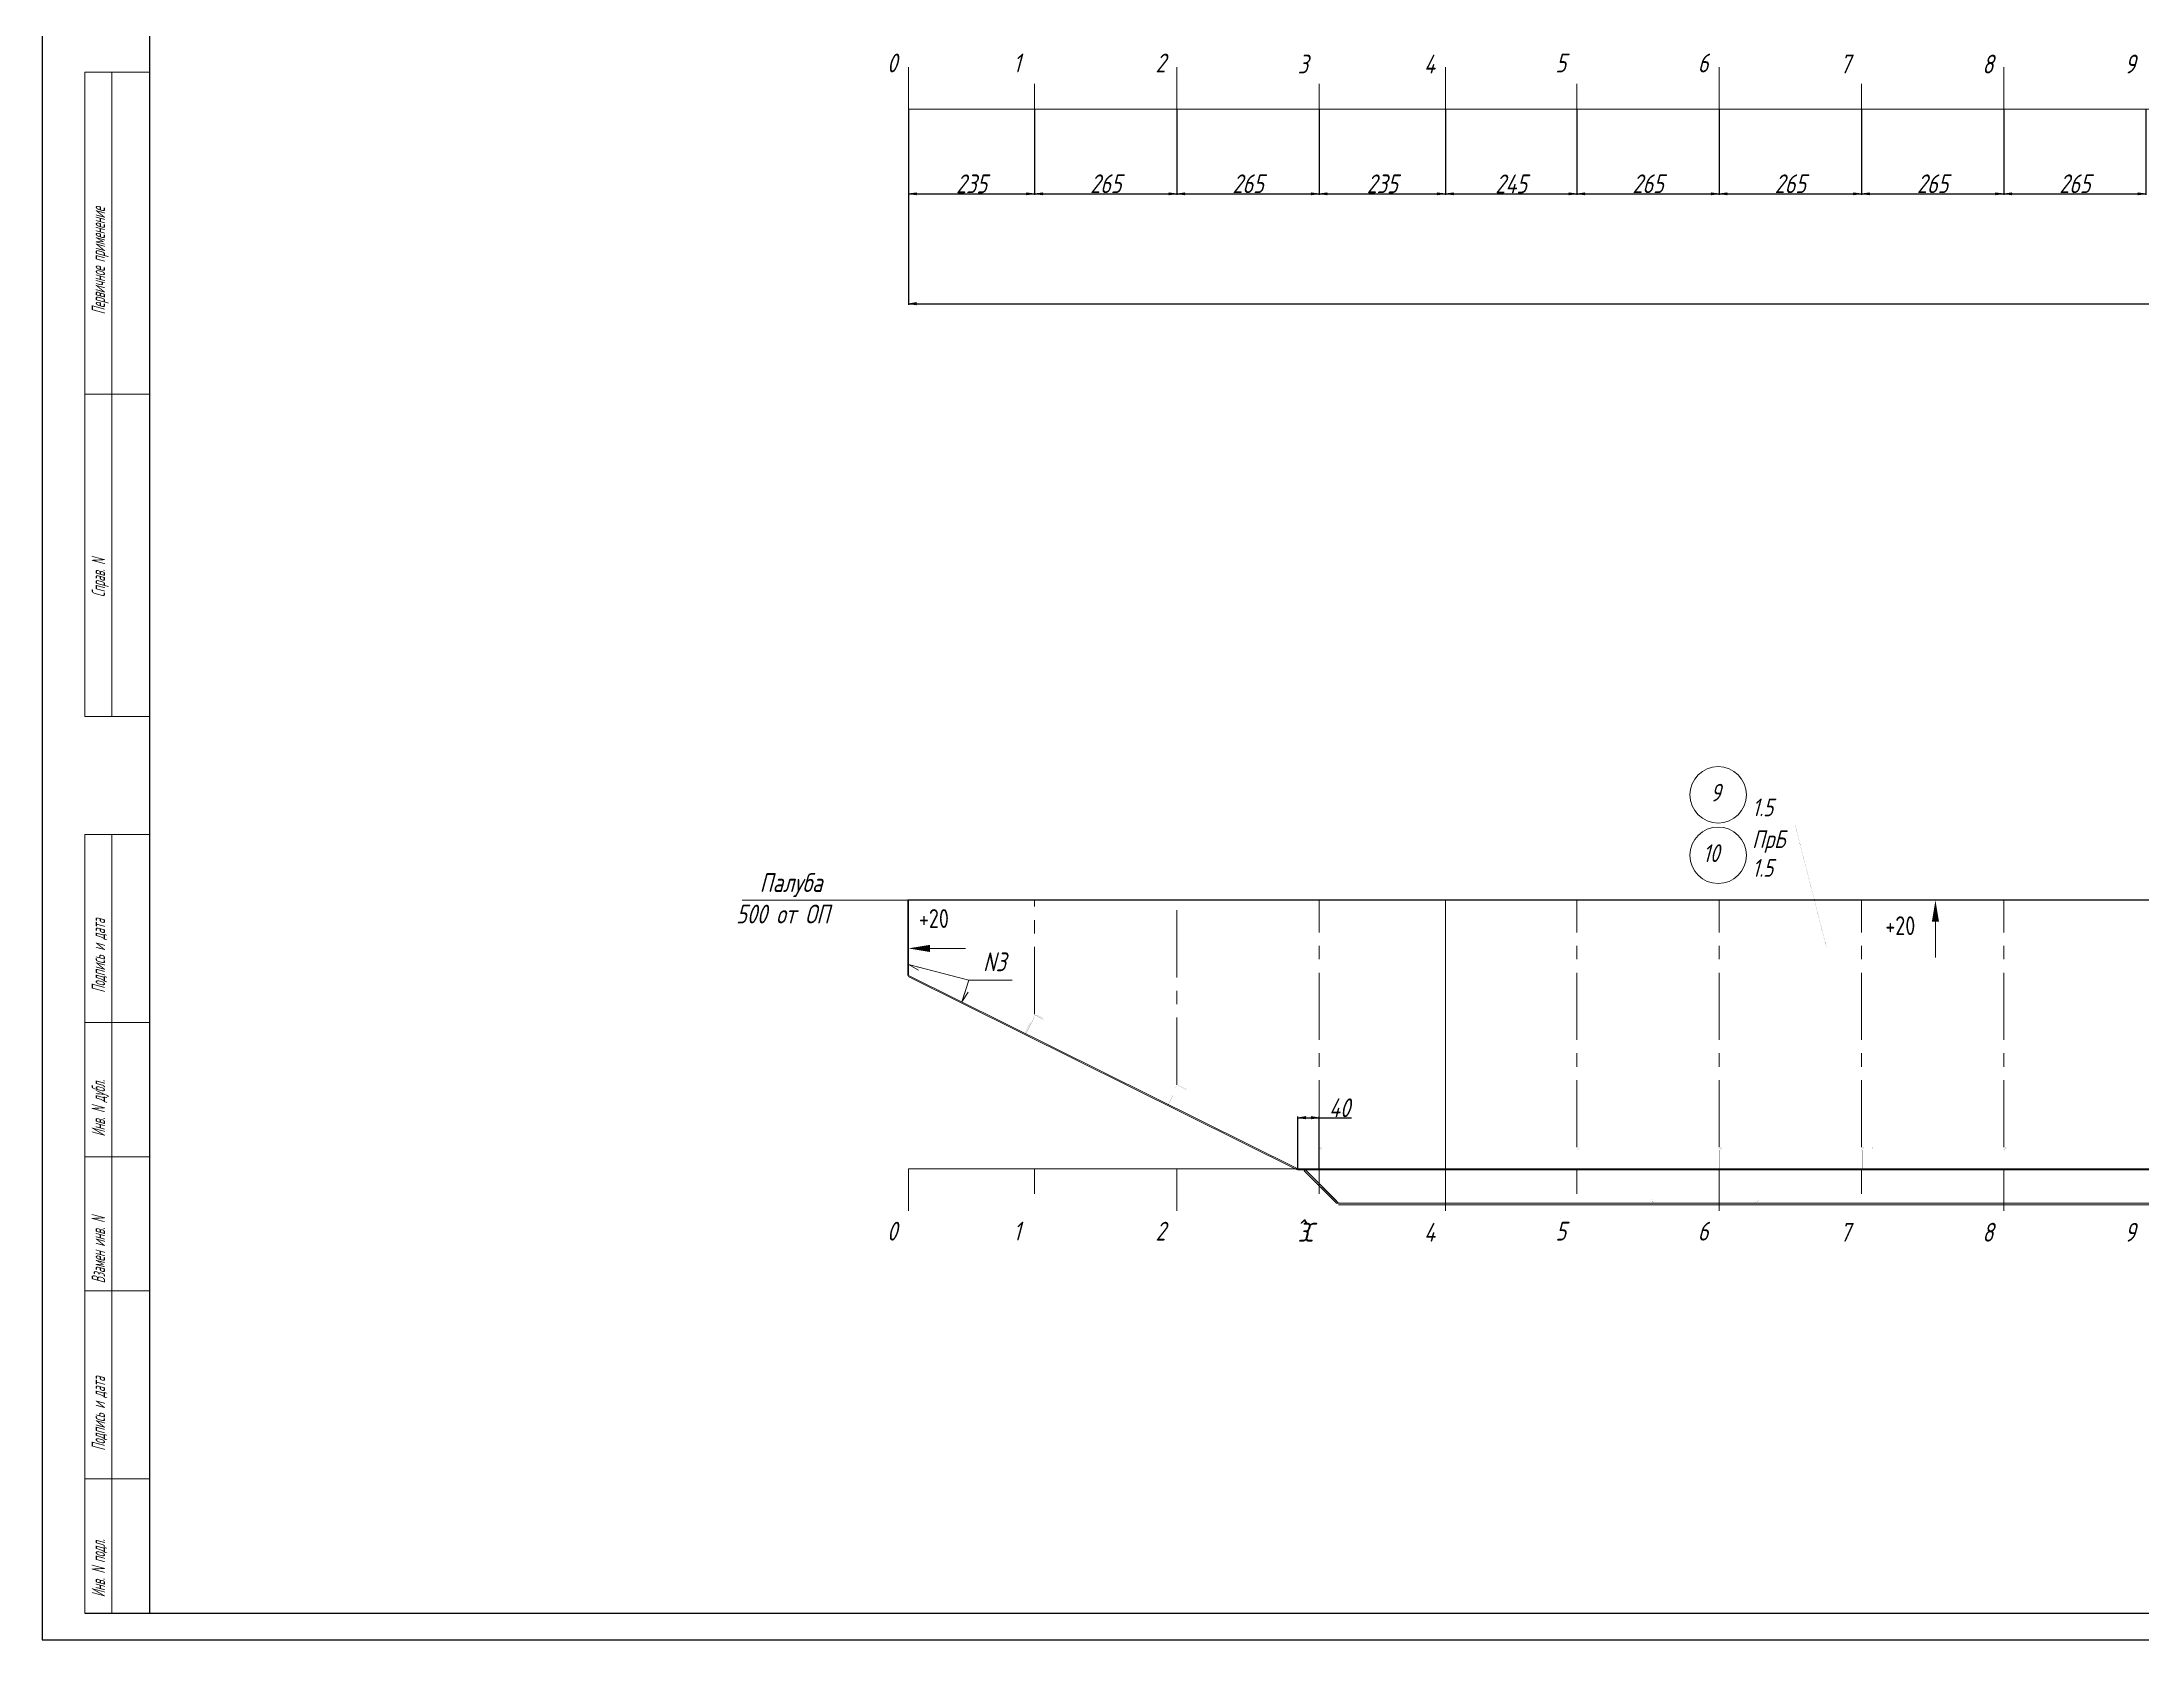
# Model space of a CAD drawing. Header units: millimetres. Extents: x 77380 to 135900, y -26587 to 17301.
# Drawn here: x 81240 to 85152, y -1866 to 1110 of the extents above; entities that cross this region are included whole.
import ezdxf

# ---------------------------------------------------------------- set-up
doc = ezdxf.new("R2010")
doc.units = ezdxf.units.MM
for name, pattern in [('K5LT32768', [0]), ('K5LT32772', [0]), ('K5LT32776', [0]), ('K5LT32779', [0]), ('K5LT32780', [0]), ('K5LT32781', [0]), ('K5LT32785', [200, 125, -25, 25, -25]), ('K5LT32791', [0]), ('K5LT32799', [850.2, 600, -125, 0.2, -125]), ('K5LT32819', [125, 93.75, -31.25]), ('K5LT32831', [0]), ('K5LT_THIN', [0])]:
    doc.linetypes.add(name, pattern=pattern)
doc.layers.add('4001', color=7, linetype='Continuous')
doc.styles.add('KDIMTEXTSTYLE', font='GOST_AU.SHX', dxfattribs={"width": 0.96, "oblique": 15, "height": 5})
doc.styles.add('KTEXTSTYLE', font='GOST_AU.SHX', dxfattribs={"width": 0.96, "height": 5})
doc.dimstyles.new('KDIMSTYLE (1.00)', dxfattribs={"dimtxt": 5, "dimasz": 1, "dimexe": 2, "dimexo": 0, "dimgap": 1, "dimtad": 1, "dimtxsty": 'KDIMTEXTSTYLE', "dimsah": 1, "dimcen": 0, "dimdle": 1, "dimadec": 0, "dimazin": 0, "dimtfac": 0.667, "dimtmove": 0, "dimatfit": 3, "dimfxl": 1, "dimtvp": 1, "dimtolj": 1, "dimtzin": 0, "dimarcsym": 0})

# ---------------------------------------------------------------- blocks, each defined once
blk = doc.blocks.new('KDIMARROW_01')
blk.add_hatch(color=0).paths.add_polyline_path([(0, 0), (-15, 2), (-13.5, 0), (-15, -2)])
at = {"color": 0, "linetype": 'K5LT_THIN', "lineweight": 18}
for p, q in [((-13.5, 0), (-15, 2)), ((-15, 2), (0, 0)), ((0, 0), (-15, -2)), ((-15, -2), (-13.5, 0))]:
    blk.add_line(p, q, dxfattribs=at)
at = {"layer": '4001', "color": 0, "linetype": 'K5LT_THIN', "lineweight": 18}
blk.add_line((0, 0), (-1, 0), dxfattribs=at)
blk = doc.blocks.new('D89')
at = {"color": 0, "lineweight": -2}
for p, q in [((82854.2, 985.5), (82854.2, 825.7)), ((83089.2, 985.5), (83089.2, 825.7)), ((82855.2, 827.7), (83088.2, 827.7))]:
    blk.add_line(p, q, dxfattribs=at)
at = {"layer": 'Defpoints', "color": 0, "lineweight": 100}
for p in [(82854.2, 985.5), (83089.2, 985.5), (83089.2, 827.7)]:
    blk.add_point(p, dxfattribs=at)
at = {"color": 0, "lineweight": -2, "rotation": 180}
blk.add_blockref('KDIMARROW_01', (82854.2, 827.7), dxfattribs=at)
at = {"color": 0, "lineweight": -2}
blk.add_blockref('KDIMARROW_01', (83089.2, 827.7), dxfattribs=at)
at = {"color": 7, "insert": (82971.7, 846.3), "char_height": 5, "attachment_point": 5, "style": 'KDIMTEXTSTYLE'}
blk.add_mtext('\\A1;\\H35.0;\\W0.965;\\Q15;\\H35.0;\\W0.965;\\Q15;\\Q15;235', dxfattribs=at)
blk = doc.blocks.new('D90')
at = {"color": 0, "lineweight": -2}
for p, q in [((83089.2, 985.5), (83089.2, 825.7)), ((83354.2, 985.5), (83354.2, 825.7)), ((83090.2, 827.7), (83353.2, 827.7))]:
    blk.add_line(p, q, dxfattribs=at)
at = {"layer": 'Defpoints', "color": 0, "lineweight": 100}
for p in [(83089.2, 985.5), (83354.2, 985.5), (83354.2, 827.7)]:
    blk.add_point(p, dxfattribs=at)
at = {"color": 0, "lineweight": -2, "rotation": 180}
blk.add_blockref('KDIMARROW_01', (83089.2, 827.7), dxfattribs=at)
at = {"color": 0, "lineweight": -2}
blk.add_blockref('KDIMARROW_01', (83354.2, 827.7), dxfattribs=at)
at = {"color": 7, "insert": (83221.7, 846.4), "char_height": 5, "attachment_point": 5, "style": 'KDIMTEXTSTYLE'}
blk.add_mtext('\\A1;\\H35.0;\\W0.965;\\Q15;\\H35.0;\\W0.965;\\Q15;\\Q15;265', dxfattribs=at)
blk = doc.blocks.new('D91')
at = {"color": 0, "lineweight": -2}
for p, q in [((83354.2, 985.5), (83354.2, 825.7)), ((83619.2, 985.5), (83619.2, 825.7)), ((83355.2, 827.7), (83618.2, 827.7))]:
    blk.add_line(p, q, dxfattribs=at)
at = {"layer": 'Defpoints', "color": 0, "lineweight": 100}
for p in [(83354.2, 985.5), (83619.2, 985.5), (83619.2, 827.7)]:
    blk.add_point(p, dxfattribs=at)
at = {"color": 0, "lineweight": -2, "rotation": 180}
blk.add_blockref('KDIMARROW_01', (83354.2, 827.7), dxfattribs=at)
at = {"color": 0, "lineweight": -2}
blk.add_blockref('KDIMARROW_01', (83619.2, 827.7), dxfattribs=at)
at = {"color": 7, "insert": (83486.7, 846.4), "char_height": 5, "attachment_point": 5, "style": 'KDIMTEXTSTYLE'}
blk.add_mtext('\\A1;\\H35.0;\\W0.965;\\Q15;\\H35.0;\\W0.965;\\Q15;\\Q15;265', dxfattribs=at)
blk = doc.blocks.new('D92')
at = {"color": 0, "lineweight": -2}
for p, q in [((83619.2, 985.5), (83619.2, 825.7)), ((83854.2, 985.5), (83854.2, 825.7)), ((83620.2, 827.7), (83853.2, 827.7))]:
    blk.add_line(p, q, dxfattribs=at)
at = {"layer": 'Defpoints', "color": 0, "lineweight": 100}
for p in [(83619.2, 985.5), (83854.2, 985.5), (83854.2, 827.7)]:
    blk.add_point(p, dxfattribs=at)
at = {"color": 0, "lineweight": -2, "rotation": 180}
blk.add_blockref('KDIMARROW_01', (83619.2, 827.7), dxfattribs=at)
at = {"color": 0, "lineweight": -2}
blk.add_blockref('KDIMARROW_01', (83854.2, 827.7), dxfattribs=at)
at = {"color": 7, "insert": (83736.7, 846.3), "char_height": 5, "attachment_point": 5, "style": 'KDIMTEXTSTYLE'}
blk.add_mtext('\\A1;\\H35.0;\\W0.965;\\Q15;\\H35.0;\\W0.965;\\Q15;\\Q15;235', dxfattribs=at)
blk = doc.blocks.new('D93')
at = {"color": 0, "lineweight": -2}
for p, q in [((83854.2, 985.5), (83854.2, 825.7)), ((84099.2, 985.5), (84099.2, 825.7)), ((83855.2, 827.7), (84098.2, 827.7))]:
    blk.add_line(p, q, dxfattribs=at)
at = {"layer": 'Defpoints', "color": 0, "lineweight": 100}
for p in [(83854.2, 985.5), (84099.2, 985.5), (84099.2, 827.7)]:
    blk.add_point(p, dxfattribs=at)
at = {"color": 0, "lineweight": -2, "rotation": 180}
blk.add_blockref('KDIMARROW_01', (83854.2, 827.7), dxfattribs=at)
at = {"color": 0, "lineweight": -2}
blk.add_blockref('KDIMARROW_01', (84099.2, 827.7), dxfattribs=at)
at = {"color": 7, "insert": (83976.7, 846.2), "char_height": 5, "attachment_point": 5, "style": 'KDIMTEXTSTYLE'}
blk.add_mtext('\\A1;\\H35.0;\\W0.965;\\Q15;\\H35.0;\\W0.965;\\Q15;\\Q15;245', dxfattribs=at)
blk = doc.blocks.new('D94')
at = {"color": 0, "lineweight": -2}
for p, q in [((84099.2, 985.5), (84099.2, 825.7)), ((84364.2, 985.5), (84364.2, 825.7)), ((84100.2, 827.7), (84363.2, 827.7))]:
    blk.add_line(p, q, dxfattribs=at)
at = {"layer": 'Defpoints', "color": 0, "lineweight": 100}
for p in [(84099.2, 985.5), (84364.2, 985.5), (84364.2, 827.7)]:
    blk.add_point(p, dxfattribs=at)
at = {"color": 0, "lineweight": -2, "rotation": 180}
blk.add_blockref('KDIMARROW_01', (84099.2, 827.7), dxfattribs=at)
at = {"color": 0, "lineweight": -2}
blk.add_blockref('KDIMARROW_01', (84364.2, 827.7), dxfattribs=at)
at = {"color": 7, "insert": (84231.7, 846.4), "char_height": 5, "attachment_point": 5, "style": 'KDIMTEXTSTYLE'}
blk.add_mtext('\\A1;\\H35.0;\\W0.965;\\Q15;\\H35.0;\\W0.965;\\Q15;\\Q15;265', dxfattribs=at)
blk = doc.blocks.new('D95')
at = {"color": 0, "lineweight": -2}
for p, q in [((84364.2, 985.5), (84364.2, 825.7)), ((84629.2, 985.5), (84629.2, 825.7)), ((84365.2, 827.7), (84628.2, 827.7))]:
    blk.add_line(p, q, dxfattribs=at)
at = {"layer": 'Defpoints', "color": 0, "lineweight": 100}
for p in [(84364.2, 985.5), (84629.2, 985.5), (84629.2, 827.7)]:
    blk.add_point(p, dxfattribs=at)
at = {"color": 0, "lineweight": -2, "rotation": 180}
blk.add_blockref('KDIMARROW_01', (84364.2, 827.7), dxfattribs=at)
at = {"color": 0, "lineweight": -2}
blk.add_blockref('KDIMARROW_01', (84629.2, 827.7), dxfattribs=at)
at = {"color": 7, "insert": (84496.7, 846.4), "char_height": 5, "attachment_point": 5, "style": 'KDIMTEXTSTYLE'}
blk.add_mtext('\\A1;\\H35.0;\\W0.965;\\Q15;\\H35.0;\\W0.965;\\Q15;\\Q15;265', dxfattribs=at)
blk = doc.blocks.new('D96')
at = {"color": 0, "lineweight": -2}
for p, q in [((84629.2, 985.5), (84629.2, 825.7)), ((84894.2, 985.5), (84894.2, 825.7)), ((84630.2, 827.7), (84893.2, 827.7))]:
    blk.add_line(p, q, dxfattribs=at)
at = {"layer": 'Defpoints', "color": 0, "lineweight": 100}
for p in [(84629.2, 985.5), (84894.2, 985.5), (84894.2, 827.7)]:
    blk.add_point(p, dxfattribs=at)
at = {"color": 0, "lineweight": -2, "rotation": 180}
blk.add_blockref('KDIMARROW_01', (84629.2, 827.7), dxfattribs=at)
at = {"color": 0, "lineweight": -2}
blk.add_blockref('KDIMARROW_01', (84894.2, 827.7), dxfattribs=at)
at = {"color": 7, "insert": (84761.7, 846.4), "char_height": 5, "attachment_point": 5, "style": 'KDIMTEXTSTYLE'}
blk.add_mtext('\\A1;\\H35.0;\\W0.965;\\Q15;\\H35.0;\\W0.965;\\Q15;\\Q15;265', dxfattribs=at)
blk = doc.blocks.new('D97')
at = {"color": 0, "lineweight": -2}
for p, q in [((84894.2, 985.5), (84894.2, 825.7)), ((85159.2, 985.5), (85159.2, 825.7)), ((84895.2, 827.7), (85158.2, 827.7))]:
    blk.add_line(p, q, dxfattribs=at)
at = {"layer": 'Defpoints', "color": 0, "lineweight": 100}
for p in [(84894.2, 985.5), (85159.2, 985.5), (85159.2, 827.7)]:
    blk.add_point(p, dxfattribs=at)
at = {"color": 0, "lineweight": -2, "rotation": 180}
blk.add_blockref('KDIMARROW_01', (84894.2, 827.7), dxfattribs=at)
at = {"color": 0, "lineweight": -2}
blk.add_blockref('KDIMARROW_01', (85159.2, 827.7), dxfattribs=at)
at = {"color": 7, "insert": (85026.7, 846.4), "char_height": 5, "attachment_point": 5, "style": 'KDIMTEXTSTYLE'}
blk.add_mtext('\\A1;\\H35.0;\\W0.965;\\Q15;\\H35.0;\\W0.965;\\Q15;\\Q15;265', dxfattribs=at)
blk = doc.blocks.new('D126')
at = {"color": 0, "lineweight": -2}
for p, q in [((82854.2, 985.5), (82854.2, 621)), ((90354.2, 985.5), (90354.2, 621)), ((82855.2, 623), (90353.2, 623))]:
    blk.add_line(p, q, dxfattribs=at)
at = {"layer": 'Defpoints', "color": 0, "lineweight": 100}
for p in [(82854.2, 985.5), (90354.2, 985.5), (90354.2, 623)]:
    blk.add_point(p, dxfattribs=at)
at = {"color": 0, "lineweight": -2, "rotation": 180}
blk.add_blockref('KDIMARROW_01', (82854.2, 623), dxfattribs=at)
at = {"color": 0, "lineweight": -2}
blk.add_blockref('KDIMARROW_01', (90354.2, 623), dxfattribs=at)
at = {"color": 7, "insert": (86604.2, 641.5), "char_height": 5, "attachment_point": 5, "style": 'KDIMTEXTSTYLE'}
blk.add_mtext('\\A1;\\H35.0;\\W0.965;\\Q15;\\H35.0;\\W0.965;\\Q15;\\Q15;7500', dxfattribs=at)
blk = doc.blocks.new('D129')
at = {"color": 0, "lineweight": -2}
for p, q in [((83579.2, -988), (83579.2, -891)), ((83580.2, -893), (83618.2, -893)), ((83619.2, -988), (83619.2, -891)), ((83619.2, -893), (83679.3, -893))]:
    blk.add_line(p, q, dxfattribs=at)
at = {"layer": 'Defpoints', "color": 0, "lineweight": 100}
for p in [(83579.2, -893), (83579.2, -988), (83619.2, -988)]:
    blk.add_point(p, dxfattribs=at)
at = {"color": 0, "lineweight": -2, "rotation": 180}
blk.add_blockref('KDIMARROW_01', (83579.2, -893), dxfattribs=at)
at = {"color": 0, "lineweight": -2}
blk.add_blockref('KDIMARROW_01', (83619.2, -893), dxfattribs=at)
at = {"color": 7, "insert": (83656.9, -874.5), "char_height": 5, "attachment_point": 5, "style": 'KDIMTEXTSTYLE'}
blk.add_mtext('\\A1;\\H35.0;\\W0.965;\\Q15;\\Q15;\\H35.0;\\W0.965;\\Q15;40\\H35.0;\\W0.965;\\Q15;\\Q15;', dxfattribs=at)
blk = doc.blocks.new('U337')
blk.add_hatch(color=7).paths.add_polyline_path([(87332.3, 14102), (87345.6, 14102), (87339, 14142)])
at = {"color": 7, "linetype": 'K5LT32831', "lineweight": 9}
blk.add_line((87339, 14102), (87339, 14035.5), dxfattribs=at)
blk = doc.blocks.new('U340')
blk.add_hatch(color=7).paths.add_polyline_path([(85466.1, 14045.7), (85466.1, 14059), (85426.1, 14052.4)])
at = {"color": 7, "linetype": 'K5LT32831', "lineweight": 9}
blk.add_line((85466.1, 14052.4), (85532.6, 14052.4), dxfattribs=at)
blk = doc.blocks.new('U436')
at = {"layer": '4001', "color": 7, "linetype": 'K5LT_THIN', "lineweight": 18}
for q in [(85532.3, 13973.6), (85537.2, 13970.6)]:
    blk.add_line((85525.6, 13952.6), q, dxfattribs=at)
blk = doc.blocks.new('U437')
at = {"layer": '4001', "color": 7, "linetype": 'K5LT_THIN', "lineweight": 18}
for q in [(85444.6, 14011.9), (85447.4, 14017)]:
    blk.add_line((85426.1, 14022.6), q, dxfattribs=at)
blk = doc.blocks.new('U371')
at = {"color": 6, "linetype": 'K5LT32776', "lineweight": 18, "true_color": 0xff00ff}
for p, q in [((76565.3, 12814.4), (76565.3, 14264.4)), ((76565.3, 14264.4), (76685.3, 14264.4)), ((76565.3, 13914.4), (76685.3, 13914.4)), ((76685.3, 13664.4), (76565.3, 13664.4)), ((76565.3, 13414.4), (76685.3, 13414.4)), ((76685.3, 13064.4), (76565.3, 13064.4)), ((76685.3, 12814.4), (76565.3, 12814.4))]:
    blk.add_line(p, q, dxfattribs=at)
at = {"color": 7, "linetype": 'K5LT32780', "lineweight": 18}
blk.add_line((76615.3, 14264.4), (76615.3, 12814.4), dxfattribs=at)
at = {"color": 7, "char_height": 2.5, "attachment_point": 1, "rotation": 90, "style": 'KTEXTSTYLE'}
for s, insert in [('\\H3.5;\\W0.965;\\Q15;\\Q15;\\W0.665;\\H25.00;Подпись и дата', (76577.8, 13969.8)), ('\\H3.5;\\W0.965;\\Q15;\\Q15;\\W0.665;\\H25.00;Инв. N дубл.', (76577.8, 13701.9)), ('\\H3.5;\\W0.965;\\Q15;\\Q15;\\W0.665;\\H25.00;Взамен инв. N', (76577.8, 13428.6)), ('\\H3.5;\\W0.965;\\Q15;\\Q15;\\W0.665;\\H25.00;Подпись и дата', (76577.8, 13116.9)), ('\\H3.5;\\W0.965;\\Q15;\\Q15;\\W0.665;\\H25.00;Инв. N подл.', (76577.8, 12844))]:
    blk.add_mtext(s, dxfattribs=dict(at, insert=insert))
blk = doc.blocks.new('U370')
at = {"color": 6, "linetype": 'K5LT32776', "lineweight": 18, "true_color": 0xff00ff}
for p, q in [((76685.3, 15684.4), (76565.3, 15684.4)), ((76565.3, 14484.4), (76565.3, 15684.4)), ((76685.3, 15084.4), (76565.3, 15084.4)), ((76685.3, 14484.4), (76565.3, 14484.4))]:
    blk.add_line(p, q, dxfattribs=at)
at = {"color": 7, "linetype": 'K5LT32780', "lineweight": 18}
blk.add_line((76615.3, 15684.4), (76615.3, 14484.4), dxfattribs=at)
blk.add_blockref('U371', (0, 0))
at = {"color": 7, "char_height": 2.5, "attachment_point": 1, "rotation": 90, "style": 'KTEXTSTYLE'}
for s, insert in [('\\H3.5;\\W0.965;\\Q15;\\Q15;\\W0.665;\\H25.00;Первичное применение', (76577.8, 15233.2)), ('\\H3.5;\\W0.965;\\Q15;\\Q15;\\W0.665;\\H25.00;Справ. N', (76577.8, 14706.6))]:
    blk.add_mtext(s, dxfattribs=dict(at, insert=insert))

msp = doc.modelspace()

# ---------------------------------------------------------------- linework, layer by layer
msp.add_line((81240.299, 4074.348), (81240.299, -1865.652))
at = {"color": 7, "linetype": 'K5LT32780'}
for p, q in [((81240.299, 4074.348), (81240.299, -1865.652)), ((81440.299, 4024.348), (81440.299, -1815.652)), ((81320.299, -1815.652), (93800.299, -1815.652)), ((81240.299, -1865.652), (93850.299, -1865.652))]:
    msp.add_line(p, q, dxfattribs=at)
at = {"color": 1, "linetype": 'K5LT32781', "lineweight": 0, "true_color": 0xff0000}
for p, q in [((82854.231, 985.493), (82854.231, 1063.618)), ((83354.231, 985.493), (83354.231, 1063.618)), ((83854.231, 985.493), (83854.231, 1063.618)), ((84364.231, 985.493), (84364.231, 1063.618)), ((84894.231, 985.493), (84894.231, 1063.618)), ((83089.231, 985.493), (83089.231, 1032.368)), ((83619.231, 985.493), (83619.231, 1032.368)), ((84099.231, 985.493), (84099.231, 1032.368)), ((84629.231, 985.493), (84629.231, 1032.368)), ((82854.231, 985.493), (90354.231, 985.493)), ((82854.231, -987.983), (90354.231, -987.983)), ((82854.231, -987.983), (82854.231, -1066.108)), ((83089.231, -987.983), (83089.231, -1034.858)), ((83354.231, -987.983), (83354.231, -1066.108)), ((83619.231, -987.983), (83619.231, -1034.858)), ((83854.231, -987.983), (83854.231, -1066.108)), ((84099.231, -987.983), (84099.231, -1034.858)), ((84364.231, -987.983), (84364.231, -1066.108)), ((84629.231, -987.983), (84629.231, -1034.858)), ((84894.231, -987.983), (84894.231, -1066.108))]:
    msp.add_line(p, q, dxfattribs=at)
at = {"color": 7, "linetype": 'K5LT32780', "lineweight": 18}
msp.add_line((82544.358, -487.983), (82852.73, -487.983), dxfattribs=at)
at = {"color": 1, "linetype": 'K5LT32772', "lineweight": 18, "true_color": 0xff0000}
msp.add_line((82852.73, -487.983), (85659.044, -487.983), dxfattribs=at)
at = {"color": 3, "linetype": 'K5LT32768', "lineweight": 18, "true_color": 0x00ff00}
for p, q in [((82852.73, -627.983), (82852.73, -487.983)), ((85954.231, -487.983), (82852.73, -487.983)), ((82854.231, -627.983), (82854.231, -487.983)), ((85955.73, -487.983), (82854.231, -487.983)), ((82854.231, -487.983), (82854.231, -627.983)), ((82853.343, -629.775), (83578.343, -989.775)), ((82854.231, -627.983), (83579.231, -987.983)), ((82854.231, -627.983), (83579.231, -987.983)), ((89504.231, -987.983), (83579.231, -987.983)), ((83579.231, -987.983), (85955.73, -987.983)), ((89504.231, -989.984), (83579.231, -989.984))]:
    msp.add_line(p, q, dxfattribs=at)
at = {"color": 1, "linetype": 'K5LT32785', "lineweight": 18, "true_color": 0xff0000}
for p, q in [((83089.232, -699.894), (83089.232, -487.983)), ((83354.231, -831.591), (83354.231, -487.983)), ((83619.231, -947.983), (83619.231, -487.983)), ((84099.233, -947.984), (84099.233, -487.983)), ((84364.232, -947.984), (84364.232, -487.983)), ((84629.231, -947.984), (84629.231, -487.983)), ((84894.231, -947.984), (84894.231, -487.983))]:
    msp.add_line(p, q, dxfattribs=at)
at = {"color": 6, "linetype": 'K5LT32776', "lineweight": 18, "true_color": 0xff00ff}
msp.add_line((83854.231, -987.983), (83854.231, -487.983), dxfattribs=at)
at = {"color": 7, "linetype": 'K5LT_THIN', "lineweight": 18}
for p, q in [((82854.231, -607.446), (82966.548, -636.982)), ((82966.548, -636.982), (82953.731, -677.39)), ((82966.548, -636.982), (83047.495, -636.982))]:
    msp.add_line(p, q, dxfattribs=at)
at = {"color": 8, "linetype": 'K5LT32779', "lineweight": 18, "true_color": 0x808080}
for p, q in [((83593.471, -989.984), (83591.35, -992.105)), ((83651.227, -1051.983), (83591.35, -992.105)), ((83651.442, -1047.956), (83593.471, -989.984)), ((83593.474, -989.984), (83655.474, -1051.983)), ((83593.474, -989.984), (83655.474, -1051.983)), ((83651.227, -1051.983), (89062.23, -1051.983)), ((83655.474, -1051.983), (88949.697, -1051.983)), ((83655.474, -1054.983), (89063.47, -1054.983))]:
    msp.add_line(p, q, dxfattribs=at)
at = {"color": 8, "linetype": 'K5LT32799', "lineweight": 18, "true_color": 0x808080}
msp.add_line((83655.474, -1051.983), (89062.23, -1051.983), dxfattribs=at)
at = {"color": 1, "linetype": 'K5LT32772', "true_color": 0xff0000, "const_width": 0.18}
msp.add_lwpolyline([(84305.976, -347.939), (84505.773, -347.939), (84563.681, -574.209)], dxfattribs=at)
at = {"color": 3, "linetype": 'K5LT32768', "true_color": 0x00ff00, "const_width": 0.18}
msp.add_lwpolyline([(85954.231, -484.983), (85559.23, -484.983), (85559.23, -486.483), (82852.73, -486.483)], dxfattribs=at)
at = {"color": 7, "linetype": 'K5LT32780', "const_width": 0.18}
msp.add_lwpolyline([(82852.73, -627.983), (82854.231, -627.983), (82853.342, -629.774)], dxfattribs=at)
at = {"color": 7, "linetype": 'K5LT32791', "const_width": 0.18}
for points in [[(83106.252, -710.586), (83093.715, -704.356, 0.41421356), (83088.353, -706.157), (83073.221, -736.605), (83071.43, -735.715), (83086.562, -705.267, -0.41421356), (83094.605, -702.565), (83107.142, -708.795)], [(83371.252, -842.283), (83358.714, -836.052, 0.41421356), (83353.352, -837.854), (83338.221, -868.302), (83336.43, -867.411), (83351.561, -836.964, -0.41421356), (83359.605, -834.261), (83372.142, -840.492)], [(83639.231, -949.983), (83625.231, -949.983, 0.41421356), (83621.231, -953.983), (83621.231, -987.983), (83619.231, -987.983), (83619.231, -953.983, -0.41421356), (83625.231, -947.983), (83639.231, -947.983)], [(84119.233, -949.983), (84105.233, -949.983, 0.41421356), (84101.233, -953.983), (84101.233, -987.983), (84099.233, -987.983), (84099.233, -953.983, -0.41421356), (84105.233, -947.983), (84119.233, -947.983)], [(84384.232, -949.983), (84370.232, -949.983, 0.41421356), (84366.232, -953.983), (84366.232, -987.983), (84364.232, -987.983), (84364.232, -953.983, -0.41421356), (84370.232, -947.983), (84384.232, -947.983)], [(84649.231, -949.983), (84635.231, -949.983, 0.41421356), (84631.231, -953.983), (84631.231, -987.983), (84629.231, -987.983), (84629.231, -953.983, -0.41421356), (84635.231, -947.983), (84649.231, -947.983)], [(84914.231, -949.983), (84900.231, -949.983, 0.41421356), (84896.231, -953.983), (84896.231, -987.983), (84894.231, -987.983), (84894.231, -953.983, -0.41421356), (84900.231, -947.983), (84914.231, -947.983)]]:
    msp.add_lwpolyline(points, format="xyb", close=True, dxfattribs=at)
at = {"color": 8, "linetype": 'K5LT32819', "true_color": 0x808080, "const_width": 0.18}
msp.add_lwpolyline([(84494.982, -989.984), (84438.838, -1046.125, -0.19891591), (84424.697, -1051.983), (84247.231, -1051.983, -0.4141883), (84237.23, -1041.983), (84237.23, -989.984)], format="xyb", dxfattribs=at)
at = {"color": 1, "linetype": 'K5LT32772', "lineweight": 18, "true_color": 0xff0000}
for centre in [(84362.336, -291.579), (84362.336, -404.299)]:
    msp.add_circle(centre, 52.603, dxfattribs=at)

# ---------------------------------------------------------------- block references
for name, p in [('U370', (4755.046, -14630.011)), ('U337', (-2571.879, -14630.011)), ('U340', (-2571.879, -14630.011)), ('U437', (-2571.879, -14630.011)), ('U436', (-2571.879, -14630.011))]:
    msp.add_blockref(name, p)

# ---------------------------------------------------------------- texts
at = {"color": 7, "char_height": 2.5, "attachment_point": 1, "rotation": 359.999999, "style": 'KTEXTSTYLE'}
for s, insert in [('\\H3.5;\\W0.965;\\Q15;\\Q15;\\H35.00;{\\c255;0}', (82814.336, 1088.828)), ('\\H3.5;\\W0.965;\\Q15;\\Q15;\\H35.00;{\\c255;1}', (83049.336, 1088.828)), ('\\H3.5;\\W0.965;\\Q15;\\Q15;\\H35.00;{\\c255;2}', (83314.336, 1088.828)), ('\\H3.5;\\W0.965;\\Q15;\\Q15;\\H35.00;{\\c255;3}', (83579.336, 1086.829)), ('\\H3.5;\\W0.965;\\Q15;\\Q15;\\H35.00;{\\c255;4}', (83814.336, 1086.829)), ('\\H3.5;\\W0.965;\\Q15;\\Q15;\\H35.00;{\\c255;5}', (84059.337, 1088.827)), ('\\H3.5;\\W0.965;\\Q15;\\Q15;\\H35.00;{\\c255;6}', (84324.336, 1088.827)), ('\\H3.5;\\W0.965;\\Q15;\\Q15;\\H35.00;{\\c255;7}', (84589.336, 1086.829)), ('\\H3.5;\\W0.965;\\Q15;\\Q15;\\H35.00;{\\c255;8}', (84854.336, 1086.829)), ('\\H3.5;\\W0.965;\\Q15;\\Q15;\\H35.00;{\\c255;9}', (85119.336, 1086.829)), ('\\H3.5;\\W0.965;\\Q15;\\Q15;\\H35.00;{\\c255;0}', (82814.336, -1086.753)), ('\\H3.5;\\W0.965;\\Q15;\\Q15;\\H35.00;{\\c255;1}', (83049.336, -1086.753)), ('\\H3.5;\\W0.965;\\Q15;\\Q15;\\H35.00;{\\c255;2}', (83314.336, -1086.753)), ('\\H3.5;\\W0.965;\\Q15;\\Q15;\\H35.00;{\\c255;3}', (83579.336, -1088.753)), ('\\H3.5;\\W0.965;\\Q15;\\Q15;\\H35.00;{\\c255;^C}', (83573.547, -1088.753)), ('\\H3.5;\\W0.965;\\Q15;\\Q15;\\H35.00;{\\c255;4}', (83814.336, -1088.753)), ('\\H3.5;\\W0.965;\\Q15;\\Q15;\\H35.00;{\\c255;5}', (84059.337, -1086.755)), ('\\H3.5;\\W0.965;\\Q15;\\Q15;\\H35.00;{\\c255;6}', (84324.336, -1086.755)), ('\\H3.5;\\W0.965;\\Q15;\\Q15;\\H35.00;{\\c255;7}', (84589.336, -1088.753)), ('\\H3.5;\\W0.965;\\Q15;\\Q15;\\H35.00;{\\c255;8}', (84854.336, -1088.753)), ('\\H3.5;\\W0.965;\\Q15;\\Q15;\\H35.00;{\\c255;9}', (85119.336, -1088.753))]:
    msp.add_mtext(s, dxfattribs=dict(at, insert=insert))
at = {"color": 7, "char_height": 2.5, "attachment_point": 1, "style": 'KTEXTSTYLE'}
for s, insert in [('\\H3.5;\\W0.965;\\Q15;\\Q15;\\H33.00;{\\c255;9}', (84348.006, -271.103)), ('\\H3.5;\\W0.965;\\Q15;\\Q15;\\H33.00;{\\c255;1.5}', (84425.741, -298.5)), ('\\H3.5;\\W0.965;\\Q15;\\Q15;\\H33.00;{\\c255;10}', (84334.044, -383.823)), ('\\H3.5;\\W0.965;\\Q15;\\Q15;\\H33.00;{\\c16711935;ПрБ}', (84425.741, -357.778)), ('\\H3.5;\\W0.965;\\Q15;\\Q15;\\H33.00;{\\c255;1.5}', (84425.741, -411.221)), ('\\H3.5;\\W0.965;\\Q15;\\Q15;\\H35.00;Палуба', (82577.04, -437.578)), ('\\H3.5;\\W0.965;\\Q15;\\Q15;\\H35.00;500 от ОП', (82533.258, -496.189)), ('\\H3.5;\\W0.965;\\Q15;\\Q0;\\H35.00;+20', (82873.766, -504.498)), ('\\H3.5;\\W0.965;\\Q15;\\Q0;\\H35.00;+20', (84673.785, -517.852)), ('\\H3.5;\\W0.965;\\Q15;\\Q15;\\H35.00;N3', (82993.192, -585.216))]:
    msp.add_mtext(s, dxfattribs=dict(at, insert=insert))

# ---------------------------------------------------------------- dimensions: what is measured, and where the dimension line sits
at = {"color": 7}
for base, p1, p2, text, picture, middle in [((83089.231, 827.713), (82854.231, 985.493), (83089.231, 985.493), '\\H35.0;\\W0.965;\\Q15;\\H35.0;\\W0.965;\\Q15;\\Q15;235', 'D89', (82971.731, 827.713)), ((90354.231, 623.001), (82854.231, 985.493), (90354.231, 985.493), '\\H35.0;\\W0.965;\\Q15;\\H35.0;\\W0.965;\\Q15;\\Q15;7500', 'D126', (86604.231, 623.001)), ((83354.231, 827.713), (83089.231, 985.493), (83354.231, 985.493), '\\H35.0;\\W0.965;\\Q15;\\H35.0;\\W0.965;\\Q15;\\Q15;265', 'D90', (83221.731, 827.713)), ((83619.231, 827.713), (83354.231, 985.493), (83619.231, 985.493), '\\H35.0;\\W0.965;\\Q15;\\H35.0;\\W0.965;\\Q15;\\Q15;265', 'D91', (83486.731, 827.713)), ((83854.231, 827.713), (83619.231, 985.493), (83854.231, 985.493), '\\H35.0;\\W0.965;\\Q15;\\H35.0;\\W0.965;\\Q15;\\Q15;235', 'D92', (83736.731, 827.713)), ((84099.231, 827.713), (83854.231, 985.493), (84099.231, 985.493), '\\H35.0;\\W0.965;\\Q15;\\H35.0;\\W0.965;\\Q15;\\Q15;245', 'D93', (83976.731, 827.713)), ((84364.231, 827.713), (84099.231, 985.493), (84364.231, 985.493), '\\H35.0;\\W0.965;\\Q15;\\H35.0;\\W0.965;\\Q15;\\Q15;265', 'D94', (84231.731, 827.713)), ((84629.231, 827.713), (84364.231, 985.493), (84629.231, 985.493), '\\H35.0;\\W0.965;\\Q15;\\H35.0;\\W0.965;\\Q15;\\Q15;265', 'D95', (84496.731, 827.713)), ((84894.231, 827.713), (84629.231, 985.493), (84894.231, 985.493), '\\H35.0;\\W0.965;\\Q15;\\H35.0;\\W0.965;\\Q15;\\Q15;265', 'D96', (84761.731, 827.713)), ((85159.231, 827.713), (84894.231, 985.493), (85159.231, 985.493), '\\H35.0;\\W0.965;\\Q15;\\H35.0;\\W0.965;\\Q15;\\Q15;265', 'D97', (85026.731, 827.713))]:
    dim = msp.add_linear_dim(base=base, p1=p1, p2=p2, text=text, dimstyle='KDIMSTYLE (1.00)', override={"dimexo": 0, "dimblk1": 'KDIMARROW_01', "dimblk2": 'KDIMARROW_01', "dimse1": 0, "dimse2": 0, "dimclrt": 7, "dimtolj": 1}, dxfattribs=at)
    dim.commit()
    dim.dimension.update_dxf_attribs({"geometry": picture, "text_midpoint": middle, "dimtype": 160})
dim = msp.add_linear_dim(base=(83579.231, -893.02), p1=(83619.231, -987.985), p2=(83579.231, -987.983), dimstyle='KDIMSTYLE (1.00)', override={"dimexo": 0, "dimpost": '\\H35.0;\\W0.965;\\Q15;\\Q15;\\H35.0;\\W0.965;\\Q15;<>\\H35.0;\\W0.965;\\Q15;\\Q15;', "dimblk1": 'KDIMARROW_01', "dimblk2": 'KDIMARROW_01', "dimse1": 0, "dimse2": 0, "dimclrt": 7, "dimtolj": 1}, dxfattribs=at)
dim.commit()
dim.dimension.update_dxf_attribs({"geometry": 'D129', "text_midpoint": (83656.882, -893.02), "dimtype": 160})

doc.saveas('drawing.dxf')
